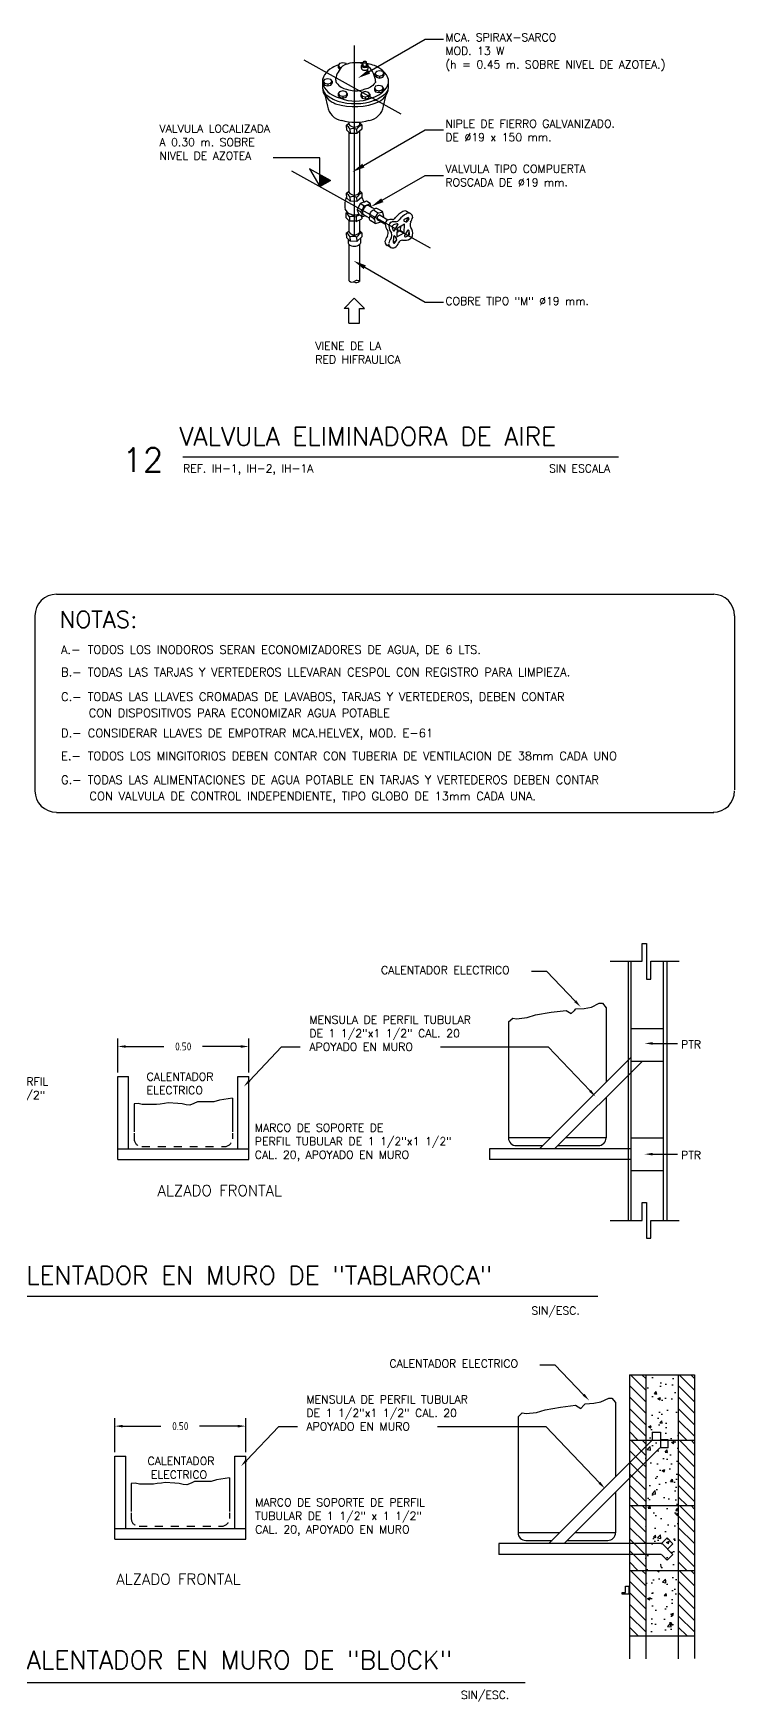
# Model space of a CAD drawing. Extents: x 145.7 to 190.5, y 293.8 to 329.7.
# Drawn here: x 181.72 to 190.53, y 294.22 to 315.18 of the extents above; entities that cross this region are included whole.
import ezdxf
from ezdxf.enums import TextEntityAlignment as Align

# ---------------------------------------------------------------- set-up
doc = ezdxf.new("R2010")
doc.units = 0
doc.header["$LTSCALE"] = 0.4
doc.header["$MEASUREMENT"] = 0
doc.linetypes.add('DASHDOT', pattern=[12, 6, -3, 0, -3])
doc.linetypes.add('HIDDEN', pattern=[0.375, 0.25, -0.125])
doc.layers.get('0').update_dxf_attribs({"linetype": 'CONTINUOUS'})
doc.layers.get('DEFPOINTS').update_dxf_attribs({"linetype": 'CONTINUOUS'})
doc.layers.add('A13', color=130, linetype='CONTINUOUS')
doc.layers.add('LETRAS', color=50, linetype='CONTINUOUS')
doc.styles.add('175SIM', font='SIMPLEX.SHX', dxfattribs={"width": 1.2, "height": 0.25})
doc.styles.add('200SIM', font='SIMPLEX.shx', dxfattribs={"height": 0.15})
doc.styles.add('ARCHI', font='ARCHQUIK.SHX')
doc.styles.add('ROMANS', font='ROMANS.SHX', dxfattribs={"width": 1.5, "height": 0.3})
doc.dimstyles.new('Z', dxfattribs={"dimtxt": 0.1, "dimasz": 0.1, "dimexe": 0.1, "dimexo": 0.05, "dimgap": 0.09, "dimtad": 0, "dimtih": 1, "dimtoh": 1, "dimzin": 0, "dimdsep": 46, "dimtxsty": 'ARCHI', "dimcen": 0.09, "dimclrd": 20, "dimclre": 20, "dimclrt": 50, "dimadec": 0, "dimazin": 0, "dimtfac": 1, "dimtdec": 4, "dimtmove": 0, "dimatfit": 0, "dimfxl": 1, "dimtolj": 1, "dimtzin": 0, "dimarcsym": 0})
pattern_1 = [(50, (-384.40464, 350.827), (0.34966434, -0.03059167), [0.0365625, -0.4021875]), (355, (-384.40464, 350.827), (-0.06764128, 0.36669367), [0.02925, -0.32175]), (100.4514, (-384.3755, 350.82446), (0.28202332, 0.33610178), [0.03107334, -0.34180678]), (46.1842, (-384.40464, 350.9245), (0.52028, -0.08069052), [0.05484375, -0.60328125]), (96.6356, (-384.3613, 350.9178), (0.45564807, 0.47488246), [0.04661, -0.5127101]), (351.1842, (-384.40464, 350.9245), (0.4556477, 0.4748828), [0.043875, -0.482625]), (21, (-384.3559, 350.90013), (0.29099219, -0.19627671), [0.0365625, -0.4021875]), (326, (-384.3559, 350.90013), (0.11861622, 0.35351065), [0.02925, -0.32175]), (71.4514, (-384.33164, 350.88378), (0.40960853, 0.15723362), [0.03107334, -0.34180678]), (37.5, (-384.40464, 350.82701), (0.00592793, 0.162285754), [0, -0.31785, 0, -0.326625, 0, -0.32296875]), (7.5, (-384.40464, 350.82701), (0.1282464, 0.19227571), [0, -0.186225, 0, -0.3105375, 0, -0.12309375]), (327.5, (-384.51335, 350.82701), (0.260238438, -0.0109955), [0, -0.121875, 0, -0.38025, 0, -0.5045625]), (317.5, (-384.5621, 350.827), (0.28430326, 0.04880118), [0, -0.1584375, 0, -0.252525, 0, -0.3583125])]

# ---------------------------------------------------------------- blocks, each defined once
blk = doc.blocks.new('*D14')
at = {"color": 20, "linetype": 'ByBlock', "transparency": 16777216}
for p, q in [((182.866, 297.358), (182.866, 297.784)), ((182.966, 297.684), (183.446, 297.684)), ((184.411, 297.684), (183.931, 297.684)), ((184.511, 297.358), (184.511, 297.784))]:
    blk.add_line(p, q, dxfattribs=at)
for points in [[(182.966, 297.7), (182.966, 297.667), (182.866, 297.684)], [(184.411, 297.7), (184.411, 297.667), (184.511, 297.684)]]:
    blk.add_solid(points, dxfattribs=at)
at = {"layer": 'DEFPOINTS', "color": 0, "linetype": 'ByBlock', "transparency": 16777216}
for p in [(184.511, 297.684), (182.866, 297.308), (184.511, 297.308)]:
    blk.add_point(p, dxfattribs=at)
at = {"color": 50, "linetype": 'ByBlock', "transparency": 16777216, "insert": (183.689, 297.684), "char_height": 0.1, "attachment_point": 5, "style": 'ARCHI'}
blk.add_mtext('\\A1;0.50', dxfattribs=at)
blk = doc.blocks.new('*D10')
at = {"color": 20, "linetype": 'ByBlock', "transparency": 16777216}
for p, q in [((167.177, 297.394), (167.177, 297.82)), ((167.277, 297.72), (167.757, 297.72)), ((168.722, 297.72), (168.242, 297.72)), ((168.822, 297.394), (168.822, 297.82))]:
    blk.add_line(p, q, dxfattribs=at)
for points in [[(167.277, 297.736), (167.277, 297.703), (167.177, 297.72)], [(168.722, 297.736), (168.722, 297.703), (168.822, 297.72)]]:
    blk.add_solid(points, dxfattribs=at)
at = {"layer": 'DEFPOINTS', "color": 0, "linetype": 'ByBlock', "transparency": 16777216}
for p in [(168.822, 297.72), (167.177, 297.344), (168.822, 297.344)]:
    blk.add_point(p, dxfattribs=at)
at = {"color": 50, "linetype": 'ByBlock', "transparency": 16777216, "insert": (167.999, 297.72), "char_height": 0.1, "attachment_point": 5, "style": 'ARCHI'}
blk.add_mtext('\\A1;0.50', dxfattribs=at)
blk = doc.blocks.new('*X3')
at = {"color": 0}
for p, q in [((630.0472, 234.6684), (630.0933, 234.7146)), ((630.0472, 234.7038), (630.058, 234.7146)), ((630.0472, 234.6331), (630.0971, 234.683)), ((630.0472, 234.5977), (630.0971, 234.6476)), ((630.0472, 234.5624), (630.0971, 234.6122)), ((630.0472, 234.527), (630.0971, 234.5769)), ((630.0701, 234.5146), (630.0971, 234.5415))]:
    blk.add_line(p, q, dxfattribs=at)

msp = doc.modelspace()

# ---------------------------------------------------------------- hatches: boundary and pattern name
at = {"layer": 'A13'}
h = msp.add_hatch(dxfattribs=at)
h.set_pattern_fill('ANSI31', color=256, scale=0.1, style=0)
h.set_pattern_definition([(45, (315.666886, 102.199917), (-0.00883883476, 0.00883883476), [])])
h.paths.add_polyline_path([(185.317, 313.408), (185.447, 313.333), (185.317, 313.258)])
h = msp.add_hatch(dxfattribs=at)
h.set_pattern_fill('AR-CONC', color=130, scale=0.04875, style=0)
h.set_pattern_definition(pattern_1)
h.paths.add_polyline_path([(189.818, 298.327), (189.409, 298.327), (189.409, 297.507), (189.492, 297.507), (189.492, 297.609), (189.595, 297.609), (189.595, 297.513), (189.691, 297.513), (189.691, 297.507), (189.818, 297.507)])
h = msp.add_hatch(dxfattribs=at)
h.set_pattern_fill('AR-CONC', color=130, scale=0.04875, style=0)
h.set_pattern_definition(pattern_1)
h.paths.add_polyline_path([(189.818, 297.507), (189.409, 297.507), (189.409, 296.688), (189.492, 296.688), (189.492, 296.789), (189.595, 296.789), (189.595, 296.694), (189.691, 296.694), (189.691, 296.688), (189.818, 296.688)])
h = msp.add_hatch(dxfattribs=at)
h.set_pattern_fill('AR-CONC', color=130, scale=0.04875, style=0)
h.set_pattern_definition(pattern_1)
h.paths.add_polyline_path([(189.818, 296.688), (189.409, 296.688), (189.409, 295.868), (189.492, 295.868), (189.492, 295.97), (189.595, 295.97), (189.595, 295.874), (189.691, 295.874), (189.691, 295.868), (189.818, 295.868)])
h = msp.add_hatch(dxfattribs=at)
h.set_pattern_fill('AR-CONC', color=130, scale=0.04875, style=0)
h.set_pattern_definition(pattern_1)
h.paths.add_polyline_path([(189.818, 295.868), (189.409, 295.868), (189.409, 295.049), (189.492, 295.049), (189.492, 295.15), (189.595, 295.15), (189.595, 295.055), (189.691, 295.055), (189.691, 295.049), (189.818, 295.049)])

# ---------------------------------------------------------------- linework, layer by layer
at = {"layer": 'A13', "linetype": 'ByBlock'}
for p, q in [((185.933, 314.702, 197.701), (186.639, 315.109, 197.701)), ((186.639, 315.109, 197.701), (186.868, 315.109, 197.701)), ((185.862, 313.522, 197.701), (186.639, 313.97, 197.701)), ((186.639, 313.97, 197.701), (186.868, 313.97, 197.701)), ((186.099, 313.087, 197.701), (186.639, 313.398, 197.701)), ((186.639, 313.398, 197.701), (186.868, 313.398, 197.701)), ((185.879, 312.245, 197.701), (186.639, 311.806, 197.701)), ((186.639, 311.806, 197.701), (186.868, 311.806, 197.701))]:
    msp.add_line(p, q, dxfattribs=at)
at = {"layer": 'A13', "color": 20, "linetype": 'DASHDOT'}
for p, q in [((185.116, 314.85, -79.01), (186.331, 314.174, -79.01)), ((185.748, 315.03, -79.01), (185.748, 312.071, -79.01)), ((184.961, 313.456, -79.01), (186.699, 312.49, -79.01))]:
    msp.add_line(p, q, dxfattribs=at)
at = {"layer": 'A13', "color": 20}
for p, q in [((185.564, 314.804, -79.01), (185.547, 314.781, -79.01)), ((185.547, 314.781, -79.01), (185.564, 314.758, -79.01)), ((185.547, 314.781, -79.01), (185.547, 314.756, -79.01)), ((185.547, 314.756, -79.01), (185.564, 314.733, -79.01)), ((185.604, 314.814, -79.01), (185.564, 314.804, -79.01)), ((185.564, 314.758, -79.01), (185.583, 314.753, -79.01)), ((185.564, 314.758, -79.01), (185.564, 314.733, -79.01)), ((185.564, 314.733, -79.01), (185.566, 314.733, -79.01)), ((185.644, 314.804, -79.01), (185.604, 314.814, -79.01)), ((185.651, 314.794, -79.01), (185.644, 314.804, -79.01)), ((185.838, 314.744, -79.01), (185.838, 314.781, -79.01)), ((185.861, 314.781, -79.01), (185.861, 314.822, -79.01)), ((185.9, 314.781, -79.01), (185.9, 314.822, -79.01)), ((185.923, 314.744, -79.01), (185.923, 314.781, -79.01)), ((186.025, 314.703, -79.01), (186.008, 314.679, -79.01)), ((186.008, 314.679, -79.01), (186.008, 314.655, -79.01)), ((186.008, 314.679, -79.01), (186.025, 314.656, -79.01)), ((186.008, 314.655, -79.01), (186.025, 314.632, -79.01)), ((186.065, 314.712, -79.01), (186.025, 314.703, -79.01)), ((186.025, 314.656, -79.01), (186.065, 314.647, -79.01)), ((186.025, 314.656, -79.01), (186.025, 314.632, -79.01)), ((186.025, 314.632, -79.01), (186.065, 314.622, -79.01)), ((186.105, 314.703, -79.01), (186.065, 314.712, -79.01)), ((186.065, 314.647, -79.01), (186.105, 314.656, -79.01)), ((186.065, 314.647, -79.01), (186.065, 314.622, -79.01)), ((186.065, 314.622, -79.01), (186.105, 314.632, -79.01)), ((186.121, 314.679, -79.01), (186.105, 314.703, -79.01)), ((186.105, 314.656, -79.01), (186.121, 314.679, -79.01)), ((186.105, 314.656, -79.01), (186.105, 314.632, -79.01)), ((186.105, 314.632, -79.01), (186.121, 314.655, -79.01)), ((186.121, 314.679, -79.01), (186.121, 314.655, -79.01)), ((185.374, 314.604, -79.01), (185.357, 314.581, -79.01)), ((185.357, 314.581, -79.01), (185.374, 314.557, -79.01)), ((185.357, 314.581, -79.01), (185.357, 314.556, -79.01)), ((185.357, 314.556, -79.01), (185.374, 314.533, -79.01)), ((185.414, 314.613, -79.01), (185.374, 314.604, -79.01)), ((185.374, 314.557, -79.01), (185.414, 314.548, -79.01)), ((185.374, 314.557, -79.01), (185.374, 314.533, -79.01)), ((185.374, 314.533, -79.01), (185.414, 314.523, -79.01)), ((185.454, 314.604, -79.01), (185.414, 314.613, -79.01)), ((185.414, 314.548, -79.01), (185.454, 314.557, -79.01)), ((185.414, 314.548, -79.01), (185.414, 314.523, -79.01)), ((185.414, 314.523, -79.01), (185.454, 314.533, -79.01)), ((185.47, 314.581, -79.01), (185.454, 314.604, -79.01)), ((185.454, 314.557, -79.01), (185.47, 314.581, -79.01)), ((185.454, 314.557, -79.01), (185.454, 314.533, -79.01)), ((185.454, 314.533, -79.01), (185.47, 314.556, -79.01)), ((185.47, 314.581, -79.01), (185.47, 314.556, -79.01)), ((185.564, 314.45, -79.01), (185.547, 314.427, -79.01)), ((185.547, 314.427, -79.01), (185.564, 314.404, -79.01)), ((185.547, 314.427, -79.01), (185.547, 314.403, -79.01)), ((185.604, 314.46, -79.01), (185.564, 314.45, -79.01)), ((185.644, 314.45, -79.01), (185.604, 314.46, -79.01)), ((185.66, 314.427, -79.01), (185.644, 314.45, -79.01)), ((185.644, 314.404, -79.01), (185.66, 314.427, -79.01)), ((185.66, 314.427, -79.01), (185.66, 314.403, -79.01)), ((185.846, 314.442, -79.01), (185.829, 314.419, -79.01)), ((185.829, 314.419, -79.01), (185.829, 314.394, -79.01)), ((185.829, 314.419, -79.01), (185.846, 314.395, -79.01)), ((185.886, 314.451, -79.01), (185.846, 314.442, -79.01)), ((185.926, 314.442, -79.01), (185.886, 314.451, -79.01)), ((185.943, 314.419, -79.01), (185.926, 314.442, -79.01)), ((185.926, 314.395, -79.01), (185.943, 314.419, -79.01)), ((185.943, 314.419, -79.01), (185.943, 314.394, -79.01)), ((186.016, 314.519, -79.01), (186, 314.496, -79.01)), ((186, 314.496, -79.01), (186.016, 314.473, -79.01)), ((186, 314.496, -79.01), (186, 314.471, -79.01)), ((186, 314.471, -79.01), (186.016, 314.448, -79.01)), ((186.056, 314.528, -79.01), (186.016, 314.519, -79.01)), ((186.016, 314.473, -79.01), (186.056, 314.463, -79.01)), ((186.016, 314.473, -79.01), (186.016, 314.448, -79.01)), ((186.016, 314.448, -79.01), (186.056, 314.439, -79.01)), ((186.096, 314.519, -79.01), (186.056, 314.528, -79.01)), ((186.056, 314.463, -79.01), (186.096, 314.473, -79.01)), ((186.056, 314.463, -79.01), (186.056, 314.439, -79.01)), ((186.056, 314.439, -79.01), (186.096, 314.448, -79.01)), ((186.113, 314.496, -79.01), (186.096, 314.519, -79.01)), ((186.096, 314.473, -79.01), (186.113, 314.496, -79.01)), ((186.096, 314.473, -79.01), (186.096, 314.448, -79.01)), ((186.096, 314.448, -79.01), (186.113, 314.471, -79.01)), ((186.113, 314.496, -79.01), (186.113, 314.471, -79.01)), ((185.547, 314.403, -79.01), (185.564, 314.38, -79.01)), ((185.564, 314.404, -79.01), (185.564, 314.38, -79.01)), ((185.564, 314.404, -79.01), (185.604, 314.395, -79.01)), ((185.564, 314.38, -79.01), (185.604, 314.37, -79.01)), ((185.604, 314.395, -79.01), (185.644, 314.404, -79.01)), ((185.604, 314.395, -79.01), (185.604, 314.37, -79.01)), ((185.604, 314.37, -79.01), (185.644, 314.38, -79.01)), ((185.644, 314.404, -79.01), (185.644, 314.38, -79.01)), ((185.644, 314.38, -79.01), (185.66, 314.403, -79.01)), ((185.829, 314.394, -79.01), (185.846, 314.371, -79.01)), ((185.846, 314.395, -79.01), (185.846, 314.371, -79.01)), ((185.846, 314.395, -79.01), (185.886, 314.386, -79.01)), ((185.846, 314.371, -79.01), (185.886, 314.361, -79.01)), ((185.886, 314.386, -79.01), (185.926, 314.395, -79.01)), ((185.886, 314.386, -79.01), (185.886, 314.361, -79.01)), ((185.886, 314.361, -79.01), (185.926, 314.371, -79.01)), ((185.926, 314.395, -79.01), (185.926, 314.371, -79.01)), ((185.926, 314.371, -79.01), (185.943, 314.394, -79.01)), ((189.363, 303.524), (189.363, 303.748)), ((189.363, 303.748), (189.419, 303.748)), ((189.419, 303.748), (189.419, 303.301)), ((188.962, 303.524), (189.363, 303.524)), ((189.474, 303.301), (189.474, 303.524)), ((189.474, 303.524), (189.828, 303.524)), ((189.419, 303.301), (189.474, 303.301)), ((189.363, 300.269), (189.363, 300.493)), ((189.363, 300.493), (189.419, 300.493)), ((189.419, 300.493), (189.419, 300.046)), ((188.962, 300.269), (189.363, 300.269)), ((189.474, 300.269), (189.828, 300.269)), ((189.474, 300.046), (189.474, 300.269)), ((189.419, 300.046), (189.474, 300.046))]:
    msp.add_line(p, q, dxfattribs=at)
at = {"layer": 'A13', "color": 50}
for p, q in [((185.383, 314.395, -79.01), (185.41, 314.269, -79.01)), ((186.14, 314.395, -79.01), (186.112, 314.269, -79.01)), ((185.647, 314.026, -79.01), (185.678, 314.054, -79.01)), ((185.647, 314.026, -79.01), (185.648, 313.973, -79.01)), ((185.678, 314.054, -79.01), (185.682, 314.054, -79.01)), ((185.682, 314.039, -79.01), (185.682, 314.071, -79.01)), ((185.814, 314.069, -79.01), (185.814, 314.037, -79.01)), ((185.814, 314.054, -79.01), (185.821, 314.054, -79.01)), ((185.821, 314.054, -79.01), (185.842, 314.033, -79.01)), ((185.842, 314.033, -79.01), (185.843, 313.98, -79.01)), ((185.695, 313.927, -79.01), (185.648, 313.973, -79.01)), ((185.682, 313.191, -79.01), (185.682, 313.94, -79.01)), ((185.693, 313.981, -79.01), (185.695, 313.927, -79.01)), ((185.779, 313.925, -79.01), (185.695, 313.927, -79.01)), ((185.777, 313.978, -79.01), (185.779, 313.925, -79.01)), ((185.843, 313.98, -79.01), (185.779, 313.925, -79.01)), ((185.814, 313.955, -79.01), (185.814, 313.183, -79.01)), ((185.647, 313.172, -79.01), (185.678, 313.199, -79.01)), ((185.647, 313.172, -79.01), (185.648, 313.118, -79.01)), ((185.678, 313.199, -79.01), (185.682, 313.199, -79.01)), ((185.814, 313.199, -79.01), (185.821, 313.199, -79.01)), ((185.821, 313.199, -79.01), (185.842, 313.179, -79.01)), ((185.842, 313.179, -79.01), (185.843, 313.126, -79.01)), ((185.629, 313.056, -79.01), (185.628, 312.984, -79.01)), ((185.695, 313.073, -79.01), (185.648, 313.118, -79.01)), ((185.693, 313.126, -79.01), (185.695, 313.073, -79.01)), ((185.779, 313.07, -79.01), (185.695, 313.073, -79.01)), ((185.777, 313.123, -79.01), (185.779, 313.07, -79.01)), ((185.843, 313.126, -79.01), (185.779, 313.07, -79.01)), ((185.823, 313.044, -79.01), (185.785, 312.968, -79.01)), ((185.83, 312.941, -79.01), (185.785, 312.968, -79.01)), ((185.785, 312.968, -79.01), (185.803, 312.906, -79.01)), ((185.903, 313.074, -79.01), (185.823, 313.044, -79.01)), ((185.869, 313.017, -79.01), (185.823, 313.044, -79.01)), ((185.948, 313.047, -79.01), (185.903, 313.074, -79.01)), ((185.932, 313.019, -79.01), (185.973, 312.994, -79.01)), ((185.961, 313.001, -79.01), (185.948, 313.047, -79.01)), ((185.973, 312.994, -79.01), (186.002, 312.977, -79.01)), ((186.041, 312.929, -79.01), (185.989, 312.96, -79.01)), ((186.101, 312.944, -79.01), (186.048, 312.976, -79.01)), ((185.64, 312.923, -79.01), (185.657, 312.938, -79.01)), ((185.64, 312.923, -79.01), (185.642, 312.87, -79.01)), ((185.688, 312.825, -79.01), (185.642, 312.87, -79.01)), ((185.682, 312.685, -79.01), (185.682, 312.831, -79.01)), ((185.686, 312.878, -79.01), (185.688, 312.825, -79.01)), ((185.773, 312.822, -79.01), (185.688, 312.825, -79.01)), ((185.771, 312.875, -79.01), (185.773, 312.822, -79.01)), ((185.773, 312.821, -79.01), (185.841, 312.851, -79.01)), ((185.848, 312.879, -79.01), (185.803, 312.906, -79.01)), ((185.814, 312.839, -79.01), (185.814, 312.683, -79.01)), ((185.84, 312.884, -79.01), (185.841, 312.851, -79.01)), ((185.848, 312.879, -79.01), (185.888, 312.893, -79.01)), ((185.865, 312.907, -79.01), (185.906, 312.883, -79.01)), ((185.906, 312.883, -79.01), (185.935, 312.865, -79.01)), ((185.996, 312.854, -79.01), (185.942, 312.885, -79.01)), ((186.012, 312.793, -79.01), (185.954, 312.827, -79.01)), ((186.012, 312.793, -79.01), (186.072, 312.809, -79.01)), ((186.04, 312.841, -79.01), (186.136, 312.784, -79.01)), ((186.072, 312.809, -79.01), (186.078, 312.818, -79.01)), ((186.073, 312.897, -79.01), (186.17, 312.839, -79.01)), ((186.117, 312.884, -79.01), (186.101, 312.944, -79.01)), ((186.111, 312.874, -79.01), (186.117, 312.884, -79.01)), ((186.224, 312.742, -79.01), (186.236, 312.708, -79.01)), ((186.284, 312.791, -79.01), (186.24, 312.776, -79.01)), ((186.255, 312.707, -79.01), (186.296, 312.776, -79.01)), ((186.377, 312.785, -79.01), (186.285, 312.733, -79.01)), ((186.33, 312.706, -79.01), (186.331, 312.759, -79.01)), ((186.417, 312.867, -79.01), (186.375, 312.844, -79.01)), ((186.375, 312.825, -79.01), (186.385, 312.819, -79.01)), ((186.376, 312.679, -79.01), (186.377, 312.785, -79.01)), ((186.399, 312.916, -79.01), (186.403, 312.918, -79.01)), ((186.453, 312.919, -79.01), (186.405, 312.947, -79.01)), ((186.432, 312.854, -79.01), (186.424, 312.832, -79.01)), ((185.647, 312.672, -79.01), (185.678, 312.7, -79.01)), ((185.647, 312.672, -79.01), (185.648, 312.619, -79.01)), ((185.695, 312.573, -79.01), (185.648, 312.619, -79.01)), ((185.671, 312.597, -79.01), (185.671, 312.548, -79.01)), ((185.678, 312.7, -79.01), (185.682, 312.7, -79.01)), ((185.682, 312.075, -79.01), (185.682, 312.531, -79.01)), ((185.693, 312.626, -79.01), (185.695, 312.573, -79.01)), ((185.779, 312.57, -79.01), (185.695, 312.573, -79.01)), ((185.777, 312.624, -79.01), (185.779, 312.57, -79.01)), ((185.843, 312.626, -79.01), (185.779, 312.57, -79.01)), ((185.814, 312.7, -79.01), (185.821, 312.7, -79.01)), ((185.814, 312.533, -79.01), (185.814, 312.067, -79.01)), ((185.821, 312.7, -79.01), (185.842, 312.679, -79.01)), ((185.825, 312.61, -79.01), (185.825, 312.549, -79.01)), ((185.842, 312.679, -79.01), (185.843, 312.626, -79.01)), ((186.242, 312.628, -79.01), (186.238, 312.557, -79.01)), ((186.257, 312.551, -79.01), (186.276, 312.576, -79.01)), ((186.277, 312.605, -79.01), (186.262, 312.632, -79.01)), ((186.285, 312.733, -79.01), (186.283, 312.627, -79.01)), ((186.283, 312.627, -79.01), (186.376, 312.679, -79.01)), ((186.284, 312.68, -79.01), (186.33, 312.706, -79.01)), ((186.33, 312.706, -79.01), (186.376, 312.679, -79.01)), ((186.416, 312.705, -79.01), (186.379, 312.642, -79.01)), ((186.392, 312.626, -79.01), (186.424, 312.639, -79.01)), ((186.452, 312.603, -79.01), (186.432, 312.591, -79.01)), ((186.441, 312.668, -79.01), (186.436, 312.701, -79.01)), ((186.205, 312.494, -79.01), (186.155, 312.524, -79.01)), ((186.261, 312.495, -79.01), (186.258, 312.494, -79.01)), ((185.62, 311.727, -79.01), (185.748, 311.855, -79.01)), ((185.681, 311.727, -79.01), (185.62, 311.727, -79.01)), ((185.681, 311.541, -79.01), (185.681, 311.727, -79.01)), ((185.876, 311.727, -79.01), (185.748, 311.855, -79.01)), ((185.815, 311.727, -79.01), (185.876, 311.727, -79.01)), ((185.815, 311.541, -79.01), (185.815, 311.727, -79.01)), ((185.681, 311.541, -79.01), (185.815, 311.541, -79.01)), ((189.188, 303.522), (189.188, 300.269)), ((189.22, 303.522), (189.22, 300.269)), ((189.629, 303.522), (189.629, 300.269)), ((189.675, 303.524), (189.675, 300.269)), ((188.22, 302.884), (188.408, 302.908)), ((188.408, 302.908), (188.473, 302.868)), ((188.473, 302.868), (188.514, 302.908)), ((188.514, 302.908), (188.53, 302.925)), ((188.53, 302.925), (188.636, 302.933)), ((188.636, 302.933), (188.726, 302.949)), ((188.726, 302.949), (188.824, 302.998)), ((188.824, 302.998), (188.865, 302.998)), ((188.865, 302.998), (188.91, 302.941)), ((188.91, 302.941), (188.91, 302.007)), ((187.685, 302.762), (187.738, 302.811)), ((187.685, 302.762), (187.685, 301.306)), ((187.738, 302.811), (187.787, 302.803)), ((187.787, 302.803), (187.918, 302.819)), ((187.918, 302.819), (188.024, 302.851)), ((188.024, 302.851), (188.22, 302.884)), ((182.982, 301.733), (182.982, 301.382)), ((184.216, 301.805), (184.216, 301.382)), ((188.91, 301.814), (188.91, 301.306)), ((188.21, 301.306), (187.685, 301.306)), ((188.91, 301.306), (188.402, 301.306)), ((189.205, 298.327), (190.023, 298.327)), ((189.205, 298.327), (189.205, 294.76)), ((189.409, 298.327), (189.409, 294.76)), ((189.818, 298.327), (189.818, 294.762)), ((190.023, 298.327), (190.023, 294.764)), ((187.907, 297.841), (188.038, 297.857)), ((188.038, 297.857), (188.144, 297.89)), ((188.144, 297.89), (188.34, 297.922)), ((188.34, 297.922), (188.527, 297.947)), ((188.527, 297.947), (188.593, 297.906)), ((188.593, 297.906), (188.633, 297.947)), ((188.633, 297.947), (188.65, 297.963)), ((188.65, 297.963), (188.756, 297.971)), ((188.756, 297.971), (188.846, 297.988)), ((188.846, 297.988), (188.944, 298.037)), ((188.944, 298.037), (188.984, 298.037)), ((188.984, 298.037), (189.03, 297.979)), ((189.03, 297.979), (189.03, 297.045)), ((187.805, 297.8), (187.858, 297.849)), ((187.805, 297.8), (187.805, 296.345)), ((187.858, 297.849), (187.907, 297.841)), ((189.205, 297.507), (190.023, 297.507)), ((184.179, 297.035), (184.179, 296.613)), ((182.945, 296.963), (182.945, 296.613)), ((189.03, 296.853), (189.03, 296.345)), ((189.205, 296.688), (190.023, 296.688)), ((188.33, 296.345), (187.805, 296.345)), ((189.03, 296.345), (188.522, 296.345)), ((189.205, 295.868), (190.023, 295.868)), ((189.205, 295.049), (190.023, 295.049))]:
    msp.add_line(p, q, dxfattribs=at)
at = {"layer": 'A13', "linetype": 'DASHDOT'}
msp.add_line((185.317, 313.62, -79.01), (184.727, 313.62, -79.01), dxfattribs=at)
at = {"layer": 'A13'}
for p, q in [((185.317, 313.258, -79.01), (185.317, 313.62, -79.01)), ((185.447, 313.333, -79.01), (185.187, 313.483, -79.01)), ((185.187, 313.483, -79.01), (185.317, 313.258, -79.01)), ((185.317, 313.258, -79.01), (185.447, 313.333, -79.01))]:
    msp.add_line(p, q, dxfattribs=at)
at = {"layer": 'A13', "color": 130}
for p, q in [((187.972, 303.4), (188.163, 303.4)), ((188.523, 303.023), (188.163, 303.4)), ((189.22, 302.679), (189.629, 302.679)), ((189.497, 302.492), (189.808, 302.492)), ((184.43, 302.023), (184.835, 302.448)), ((184.835, 302.448), (185.069, 302.448)), ((186.832, 302.448), (188.183, 302.448)), ((189.22, 302.316), (188.073, 301.169)), ((188.71, 301.896), (188.183, 302.448)), ((189.367, 302.27), (188.265, 301.169)), ((189.22, 302.27), (189.629, 302.27)), ((182.776, 302.078), (182.913, 302.078)), ((182.776, 301.032), (182.776, 302.078)), ((182.913, 301.169), (182.913, 302.078)), ((184.284, 302.078), (184.421, 302.078)), ((184.284, 301.169), (184.284, 302.078)), ((184.421, 301.032), (184.421, 302.078)), ((189.22, 301.305), (189.629, 301.305)), ((182.776, 301.169), (184.421, 301.169)), ((182.776, 301.032), (184.421, 301.032)), ((187.445, 301.169), (187.445, 301.033)), ((189.22, 301.169), (187.445, 301.169)), ((189.22, 301.033), (187.445, 301.033)), ((189.497, 301.101), (189.808, 301.101)), ((189.22, 300.896), (189.629, 300.896)), ((188.077, 298.456), (188.269, 298.456)), ((188.629, 298.079), (188.269, 298.456)), ((184.393, 297.253), (184.798, 297.678)), ((184.798, 297.678), (185.033, 297.678)), ((186.795, 297.678), (188.154, 297.678)), ((188.827, 296.973), (188.154, 297.678)), ((189.492, 297.507), (188.192, 296.207)), ((189.492, 297.609), (189.492, 297.507)), ((189.492, 297.609), (189.595, 297.609)), ((189.595, 297.609), (189.595, 297.416)), ((189.691, 297.513), (189.595, 297.513)), ((189.691, 297.41), (189.691, 297.513)), ((182.739, 297.308), (182.876, 297.308)), ((182.739, 296.262), (182.739, 297.308)), ((182.876, 296.399), (182.876, 297.308)), ((184.247, 297.308), (184.385, 297.308)), ((184.247, 296.399), (184.247, 297.308)), ((184.385, 296.262), (184.385, 297.308)), ((189.588, 297.41), (188.385, 296.207)), ((189.691, 297.41), (189.589, 297.41)), ((182.739, 296.399), (184.385, 296.399)), ((182.739, 296.262), (184.385, 296.262)), ((189.606, 296.207), (187.565, 296.207)), ((187.565, 296.207), (187.565, 296.071)), ((189.677, 296.279), (189.606, 296.207)), ((189.75, 296.071), (189.614, 296.207)), ((189.677, 296.279), (189.75, 296.206)), ((189.75, 296.206), (189.683, 296.139)), ((189.605, 296.071), (187.565, 296.071)), ((189.677, 295.998), (189.606, 296.07)), ((189.677, 295.998), (189.75, 296.071))]:
    msp.add_line(p, q, dxfattribs=at)
at = {"layer": 'A13', "color": 50, "linetype": 'HIDDEN'}
for p, q in [((182.982, 301.364), (182.982, 301.295)), ((184.216, 301.364), (184.216, 301.295)), ((183.08, 301.196), (184.117, 301.196)), ((182.945, 296.594), (182.945, 296.525)), ((183.044, 296.426), (184.08, 296.426)), ((184.179, 296.594), (184.179, 296.525))]:
    msp.add_line(p, q, dxfattribs=at)
at = {"layer": 'A13', "color": 50, "linetype": 'Continuous'}
for p, q in [((187.783, 301.208), (188.112, 301.208)), ((188.304, 301.208), (188.812, 301.208)), ((187.903, 296.247), (188.232, 296.247)), ((188.424, 296.247), (188.932, 296.247))]:
    msp.add_line(p, q, dxfattribs=at)
at = {"layer": 'A13', "color": 50, "elevation": -79.01}
for points in [[(185.552, 314.788, 0.048149), (185.469, 314.75, 0.106617), (185.375, 314.664, 0.156851), (185.348, 314.581, 0.156851), (185.375, 314.497, 0.106617), (185.469, 314.411, 0.059981), (185.574, 314.367)], [(185.516, 314.628, 0.078263), (185.513, 314.603, 0.156851), (185.528, 314.557, 0.106617), (185.581, 314.509, 0.072341), (185.652, 314.48, 0.015585), (185.676, 314.475)], [(185.861, 314.812, 0.036657), (185.791, 314.813)], [(185.956, 314.368, 0.057787), (186.056, 314.411, 0.106617), (186.151, 314.497, 0.156851), (186.178, 314.581, 0.156851), (186.151, 314.664, 0.106617), (186.056, 314.75, 0.08823), (185.9, 314.806)], [(185.351, 314.55, 0.054105), (185.348, 314.519, 0.156851), (185.375, 314.435, 0.022871), (185.392, 314.413)], [(185.352, 314.486, 0.153339), (185.378, 314.405, 0.106617), (185.472, 314.32, 0.024776), (185.513, 314.299)], [(186.017, 314.579, -0.079019), (186.005, 314.557, -0.106617), (185.952, 314.509, -0.072341), (185.881, 314.48, -0.015585), (185.857, 314.475)], [(186.064, 314.326, 0.096492), (186.147, 314.405, 0.153339), (186.174, 314.486)], [(186.154, 314.44, 0.147102), (186.178, 314.519, 0.054105), (186.174, 314.55)], [(185.932, 313.019, 0.156851), (185.918, 313.022, 0.106617), (185.899, 313.016, 0.072341), (185.882, 313.003, 0.058752), (185.866, 312.982, 0.058752), (185.855, 312.958, 0.072341), (185.852, 312.937, 0.106617), (185.856, 312.917, 0.156851), (185.865, 312.907)], [(186.073, 312.897, 0.156851), (186.066, 312.898, 0.106617), (186.057, 312.895, 0.072341), (186.048, 312.889, 0.058752), (186.04, 312.878, 0.058752), (186.035, 312.866, 0.072341), (186.033, 312.856, 0.106617), (186.035, 312.846, 0.156851), (186.04, 312.841)]]:
    msp.add_lwpolyline(points, format="xyb", dxfattribs=at)
at = {"layer": 'A13', "color": 20, "elevation": -79.01}
for points in [[(185.861, 314.803, 0.058059), (185.851, 314.798, 0.106617), (185.841, 314.789, 0.156851), (185.838, 314.781, 0.156851), (185.841, 314.772, 0.106617), (185.851, 314.764, 0.072341), (185.863, 314.758, 0.058752), (185.88, 314.756, 0.058752), (185.897, 314.758, 0.072341), (185.91, 314.764, 0.106617), (185.92, 314.772, 0.156851), (185.923, 314.781, 0.156851), (185.92, 314.789, 0.106617), (185.91, 314.798, 0.058059), (185.9, 314.803)], [(185.838, 314.744, 0.156851), (185.841, 314.735, 0.106617), (185.851, 314.727, 0.072341), (185.863, 314.721, 0.058752), (185.88, 314.719, 0.058752), (185.897, 314.721, 0.072341), (185.91, 314.727, 0.106617), (185.92, 314.735, 0.156851), (185.923, 314.744)], [(185.861, 314.793, 0.005746), (185.86, 314.793, 0.106617), (185.854, 314.787, 0.156851), (185.852, 314.781, 0.156851), (185.854, 314.775, 0.106617), (185.86, 314.769, 0.072341), (185.869, 314.766, 0.058752), (185.88, 314.764, 0.058752), (185.892, 314.766, 0.072341), (185.901, 314.769, 0.106617), (185.907, 314.775, 0.156851), (185.909, 314.781, 0.156851), (185.907, 314.787, 0.106617), (185.901, 314.793, 0.005746), (185.9, 314.793)], [(185.861, 314.781, 0.156851), (185.862, 314.777, 0.106617), (185.867, 314.773, 0.072341), (185.873, 314.77, 0.058752), (185.88, 314.769, 0.058752), (185.888, 314.77, 0.072341), (185.894, 314.773, 0.106617), (185.899, 314.777, 0.156851), (185.9, 314.781)]]:
    msp.add_lwpolyline(points, format="xyb", dxfattribs=at)
msp.add_lwpolyline([(185.861, 314.822, 0.203272), (185.862, 314.82, 0.097218), (185.867, 314.817, 0.054195), (185.872, 314.815, 0.041128), (185.88, 314.814, 0.041128), (185.888, 314.815, 0.054195), (185.894, 314.817, 0.097218), (185.899, 314.82, 0.203272), (185.9, 314.822, 0.203272), (185.899, 314.825, 0.097218), (185.894, 314.828, 0.054195), (185.888, 314.829, 0.041128), (185.88, 314.83, 0.041128), (185.872, 314.829, 0.054195), (185.867, 314.828, 0.097218), (185.862, 314.825, 0.203272)], format="xyb", close=True, dxfattribs=at)
at = {"layer": 'A13', "elevation": -79.01}
msp.add_lwpolyline([(185.317, 313.408), (185.447, 313.333), (185.317, 313.258)], close=True, dxfattribs=at)
at = {"layer": 'A13', "color": 50}
for points in [[(184.216, 301.805), (184.055, 301.778), (183.985, 301.758), (183.849, 301.758), (183.779, 301.758), (183.734, 301.736), (183.681, 301.717), (183.634, 301.722), (183.584, 301.733), (183.531, 301.739), (183.411, 301.745), (183.363, 301.739), (183.31, 301.731), (183.263, 301.725), (183.241, 301.725), (183.123, 301.725), (183.084, 301.725), (183.034, 301.739), (182.982, 301.733)], [(184.179, 297.035), (184.018, 297.008), (183.948, 296.989), (183.812, 296.989), (183.742, 296.989), (183.697, 296.966), (183.644, 296.947), (183.597, 296.952), (183.547, 296.964), (183.494, 296.969), (183.374, 296.975), (183.326, 296.969), (183.273, 296.961), (183.226, 296.955), (183.204, 296.955), (183.087, 296.955), (183.048, 296.955), (182.997, 296.969), (182.945, 296.963)]]:
    msp.add_lwpolyline(points, dxfattribs=at)
at = {"layer": 'A13', "color": 130}
msp.add_lwpolyline([(189.195, 295.675), (189.195, 295.572), (189.113, 295.572), (189.113, 295.593), (189.154, 295.593), (189.154, 295.675)], close=True, dxfattribs=at)
at = {"layer": 'A13', "color": 50}
for centre, radius, start, end in [((185.793, 314.561, -79.01), 0.284, 132.8124, 169.6327), ((185.76, 314.506, -79.01), 0.309, 72.2974, 121.2849), ((185.733, 314.557, -79.01), 0.284, 4.3963, 46.6273), ((185.767, 314.753, -79.01), 0.292, 251.9623, 288.0377), ((185.708, 314.968, -79.01), 0.692, 295.1089, 310.1716), ((185.787, 314.956, -79.01), 0.671, 233.9169, 248.4044), ((185.618, 314.298, -79.01), 0.21, 188.0741, 261.9378), ((185.751, 315.069, -79.01), 0.806, 252.8661, 292.8473), ((185.755, 315.042, -79.01), 0.742, 253.1381, 289.3582), ((185.763, 314.86, -79.01), 0.528, 248.9637, 291.3896), ((185.905, 314.298, -79.01), 0.21, 278.0622, 351.9259), ((185.761, 314.686, -79.01), 0.619, 253.7961, 286.2039), ((185.614, 313.948, -79.01), 0.0849, 22.7877, 67.7844), ((185.749, 314.088, -79.01), 0.0831, 213.4555, 324.5016), ((185.917, 313.882, -79.01), 0.169, 116.5004, 145.5488), ((185.732, 313.876, -79.01), 0.111, 65.7023, 110.4546), ((185.614, 313.093, -79.01), 0.0849, 22.7877, 67.7844), ((185.749, 313.234, -79.01), 0.0831, 213.4555, 322.0679), ((185.917, 313.027, -79.01), 0.169, 116.5004, 145.5488), ((185.955, 312.995, -79.01), 0.333, 157.361, 168.9648), ((185.727, 313.016, -79.01), 0.106, 200.8179, 255.7045), ((185.732, 313.021, -79.01), 0.111, 65.7023, 110.4546), ((185.757, 313.025, -79.01), 0.111, 310.9442, 355.6965), ((185.811, 313.078, -79.01), 0.0511, 2.4725, 51.9118), ((185.879, 313.081, -79.01), 0.0164, 182.4725, 294.7693), ((185.851, 313.186, -79.01), 0.169, 275.85, 304.8984), ((186.002, 312.9, -79.01), 0.0614, 101.988, 193.2883), ((186.024, 312.947, -79.01), 0.037, 51.0325, 160.728), ((186.383, 312.899, -79.01), 0.0531, 53.289, 119.2796), ((185.608, 312.845, -79.01), 0.0849, 22.7877, 67.7844), ((185.725, 312.773, -79.01), 0.111, 65.7023, 110.4546), ((185.751, 313.014, -79.01), 0.112, 243.0948, 296.1599), ((185.824, 312.826, -79.01), 0.0731, 97.3283, 136.7893), ((185.911, 312.779, -79.01), 0.169, 144.4786, 145.5488), ((185.764, 312.888, -79.01), 0.0849, 353.6144, 38.6111), ((185.977, 312.862, -79.01), 0.0415, 145.883, 241.1838), ((185.871, 312.979, -79.01), 0.178, 314.9678, 343.5914), ((185.925, 312.803, -79.01), 0.0871, 353.4615, 35.296), ((186.046, 313.038, -79.01), 0.109, 267.5837, 300.777), ((186.189, 312.79, -79.01), 0.0531, 119.2796, 179.2796), ((186.268, 312.789, -79.01), 0.132, 179.375, 221.7572), ((186.208, 312.721, -79.01), 0.124, 81.3007, 111.0566), ((186.235, 312.763, -79.01), 0.0531, 119.2796, 179.2796), ((186.314, 312.762, -79.01), 0.132, 179.375, 221.7572), ((186.253, 312.693, -79.01), 0.124, 81.3007, 111.0566), ((186.249, 312.751, -79.01), 0.0266, 109.4881, 199.2796), ((186.216, 312.903, -79.01), 0.0611, 280.0691, 325.3169), ((186.506, 312.675, -79.01), 0.308, 118.8818, 141.1569), ((186.261, 312.876, -79.01), 0.0611, 280.0691, 325.3169), ((186.287, 312.781, -79.01), 0.0106, 329.2796, 109.4881), ((186.552, 312.648, -79.01), 0.308, 118.8818, 141.1569), ((186.38, 312.834, -79.01), 0.0106, 119.2796, 238.4601), ((186.399, 312.841, -79.01), 0.0266, 238.4601, 339.2796), ((186.429, 312.872, -79.01), 0.0531, 359.2796, 119.2796), ((186.463, 312.806, -79.01), 0.0609, 150.0671, 171.0988), ((186.039, 313.027, -79.01), 0.417, 332.8199, 337.6556), ((186.422, 312.858, -79.01), 0.0106, 339.2796, 119.2796), ((186.509, 312.779, -79.01), 0.0609, 150.0671, 213.302), ((186.085, 313, -79.01), 0.417, 332.8199, 342.0471), ((186.372, 312.676, -79.01), 0.111, 345.7131, 38.8581), ((185.614, 312.594, -79.01), 0.0849, 22.7877, 67.7844), ((185.736, 312.573, -79.01), 0.07, 200.8941, 213.7939), ((185.747, 312.62, -79.01), 0.111, 231.4419, 309.3653), ((185.749, 312.734, -79.01), 0.0831, 216.4426, 322.0679), ((185.732, 312.522, -79.01), 0.111, 65.7023, 110.4546), ((185.917, 312.528, -79.01), 0.169, 116.5004, 145.5488), ((185.798, 312.554, -79.01), 0.027, 313.2347, 347.4697), ((186.396, 312.493, -79.01), 0.273, 148.4368, 164.0662), ((186.186, 312.567, -79.01), 0.0531, 179.2796, 243.8153), ((186.108, 312.674, -79.01), 0.0672, 325.2623, 23.3718), ((186.442, 312.466, -79.01), 0.273, 148.4368, 164.0662), ((186.232, 312.54, -79.01), 0.0531, 179.2796, 299.2796), ((186.154, 312.647, -79.01), 0.0672, 325.2623, 23.3718), ((186.246, 312.712, -79.01), 0.0106, 199.2796, 329.2796), ((186.249, 312.557, -79.01), 0.0106, 176.7796, 324.2796), ((185.404, 313.529, -79.01), 1.284, 310.5304, 313.1881), ((186.253, 312.627, -79.01), 0.0106, 29.2796, 176.7796), ((186.212, 312.58, -79.01), 0.0973, 298.3851, 343.4669), ((186.254, 312.592, -79.01), 0.0266, 324.2796, 29.2796), ((186.361, 312.525, -79.01), 0.0626, 98.9702, 154.5097), ((186.379, 312.956, -79.01), 0.371, 265.7499, 276.6073), ((186.388, 312.636, -79.01), 0.0106, 149.2796, 290.3739), ((186.38, 312.676, -79.01), 0.0531, 307.6412, 359.2796), ((186.425, 312.699, -79.01), 0.0106, 9.2796, 149.2796), ((186.419, 312.615, -79.01), 0.0266, 276.6073, 299.2796), ((186.415, 312.663, -79.01), 0.0266, 290.3739, 9.2796), ((186.326, 312.703, -79.01), 0.111, 345.7131, 356.6363), ((186.426, 312.649, -79.01), 0.0531, 299.2796, 359.2796), ((185.722, 312.111, -79.01), 0.0534, 221.4117, 308.9655), ((185.773, 312.108, -79.01), 0.0564, 238.7708, 314.0338), ((185.784, 312.034, -79.01), 0.0448, 47.0731, 128.9655)]:
    msp.add_arc(centre, radius, start, end, dxfattribs=at)
at = {"layer": 'A13', "color": 20}
msp.add_arc((185.76, 314.506, -79.01), 0.309, 56.8179, 58.1257, dxfattribs=at)
at = {"layer": 'A13', "color": 50, "linetype": 'HIDDEN'}
for centre, start, end in [((183.08, 301.295), 180, 270), ((184.117, 301.295), 270, 360), ((183.044, 296.525), 180, 270), ((184.08, 296.525), 270, 360)]:
    msp.add_arc(centre, 0.0987, start, end, dxfattribs=at)
at = {"layer": 'A13', "color": 50, "linetype": 'Continuous'}
for centre, start, end in [((187.783, 301.306), 180, 270), ((188.812, 301.306), 270, 360), ((187.903, 296.345), 180, 270), ((188.932, 296.345), 270, 360)]:
    msp.add_arc(centre, 0.098, start, end, dxfattribs=at)
at = {"layer": 'A13', "linetype": 'ByBlock'}
for points in [[(185.947, 314.678, 197.701), (185.92, 314.725, 197.701), (185.793, 314.621, 197.701)], [(185.875, 313.498, 197.701), (185.848, 313.545, 197.701), (185.722, 313.441, 197.701)], [(186.113, 313.063, 197.701), (186.086, 313.11, 197.701), (185.959, 313.006, 197.701)], [(185.866, 312.221, 197.701), (185.893, 312.268, 197.701), (185.739, 312.326, 197.701)]]:
    msp.add_solid(points, dxfattribs=at)
at = {"layer": 'A13', "color": 130}
for points in [[(188.535, 303.034), (188.511, 303.011), (188.592, 302.951)], [(189.497, 302.509), (189.497, 302.476), (189.397, 302.492)], [(184.418, 302.035), (184.442, 302.012), (184.361, 301.951)], [(188.722, 301.908), (188.698, 301.885), (188.779, 301.824)], [(189.497, 301.118), (189.497, 301.084), (189.397, 301.101)], [(188.641, 298.09), (188.617, 298.067), (188.698, 298.007)], [(184.381, 297.265), (184.405, 297.242), (184.324, 297.181)], [(188.839, 296.984), (188.815, 296.961), (188.896, 296.9)]]:
    msp.add_solid(points, dxfattribs=at)
at = {"layer": 'LETRAS', "color": 90}
for p, q in [((183.595, 309.864), (189.068, 309.864)), ((188.807, 299.311), (179.168, 299.311)), ((187.896, 294.46), (179.214, 294.46))]:
    msp.add_line(p, q, dxfattribs=at)
at = {"layer": 'LETRAS', "color": 50}
for p, q in [((182.006, 308.136), (190.264, 308.136)), ((181.736, 307.866), (181.736, 305.658)), ((190.526, 307.866), (190.526, 305.678)), ((182.006, 305.395), (190.264, 305.395))]:
    msp.add_line(p, q, dxfattribs=at)
for centre, start, end in [((182.006, 307.866), 90, 180), ((190.256, 307.866), 0, 90), ((182.006, 305.666), 180, 270), ((190.256, 305.666), 270, 0)]:
    msp.add_arc(centre, 0.27, start, end, dxfattribs=at)

# ---------------------------------------------------------------- block references
at = {"layer": 'A13', "color": 130, "xscale": -4.09734, "yscale": 4.09734, "zscale": 4.09734}
for p in [(2770.927, -663.381), (2771.54, -663.381), (2770.927, -664.2), (2771.54, -664.2), (2770.927, -665.019), (2771.54, -665.019), (2770.927, -665.839), (2771.54, -665.839)]:
    msp.add_blockref('*X3', p, dxfattribs=at)

# ---------------------------------------------------------------- texts
at = {"layer": 'A13', "color": 50, "style": '200SIM'}
for s, height, p in [('CALENTADOR ELECTRICO', 0.10055, (186.083, 303.363)), ('MENSULA DE PERFIL TUBULAR ', 0.10055, (185.183, 302.739)), ('DE 1 1/2"x1 1/2" CAL. 20', 0.10055, (185.183, 302.569)), ('APOYADO EN MURO', 0.10055, (185.183, 302.399)), ('PTR', 0.1005, (189.854, 302.43)), ('MARCO DE SOPORTE DE PERFIL', 0.10055, (179.771, 301.963)), ('CALENTADOR', 0.1005, (183.139, 302.024)), ('TUBULAR DE 1 1/2" x 1 1/2"', 0.10055, (179.771, 301.793)), ('ELECTRICO', 0.1005, (183.139, 301.854)), ('MARCO DE SOPORTE DE ', 0.10055, (184.498, 301.383)), ('PERFIL TUBULAR DE 1 1/2"x1 1/2"', 0.10055, (184.498, 301.213)), ('CAL. 20, APOYADO EN MURO', 0.10055, (184.498, 301.043)), ('PTR', 0.1005, (189.854, 301.039)), ('CALENTADOR ELECTRICO', 0.10055, (186.189, 298.42)), ('MENSULA DE PERFIL TUBULAR ', 0.10055, (185.146, 297.969)), ('DE 1 1/2"x1 1/2" CAL. 20', 0.10055, (185.146, 297.799)), ('APOYADO EN MURO', 0.10055, (185.146, 297.629)), ('CALENTADOR', 0.1005, (183.151, 297.196)), ('ELECTRICO', 0.1005, (183.192, 297.024)), ('TUBULAR DE 1 1/2" x 1 1/2"', 0.10055, (184.503, 296.506)), ('MARCO DE SOPORTE DE PERFIL', 0.10055, (184.503, 296.676)), ('CAL. 20, APOYADO EN MURO', 0.10055, (184.503, 296.336))]:
    msp.add_text(s, height=height, dxfattribs=at).set_placement(p)
at = {"layer": 'LETRAS', "color": 50, "style": '175SIM'}
for s, p in [('MCA. SPIRAX-SARCO', (186.892, 315.083, -79.01)), ('MOD. 13 W', (186.892, 314.913, -79.01)), ('(h = 0.45 m. SOBRE NIVEL DE AZOTEA.)', (186.892, 314.743, -79.01)), ('VALVULA LOCALIZADA', (183.301, 313.936, 114.688)), ('NIPLE DE FIERRO GALVANIZADO.', (186.892, 313.998, -79.01)), ('A 0.30 m. SOBRE', (183.301, 313.766, 114.688)), ('DE %%C19 x 150 mm.', (186.892, 313.828, -79.01)), ('NIVEL DE AZOTEA', (183.301, 313.596, 114.688)), ('VALVULA TIPO COMPUERTA', (186.892, 313.431, -79.01)), ('ROSCADA DE %%C19 mm.', (186.892, 313.261, -79.01)), ('COBRE TIPO "M" %%C19 mm.', (186.892, 311.77, -79.01)), ('VIENE DE LA', (185.258, 311.206, 114.688)), ('RED HIFRAULICA', (185.258, 311.036, 114.688)), ('REF. IH-1, IH-2, IH-1A', (183.597, 309.667)), ('SIN ESCALA', (188.194, 309.667))]:
    msp.add_text(s, height=0.1, rotation=360, dxfattribs=at).set_placement(p)
at = {"layer": 'LETRAS', "color": 90, "style": 'ROMANS'}
for s, height, p in [('VALVULA ELIMINADORA DE AIRE', 0.23, (183.551, 310.004, 17.045)), ('12', 0.3, (182.834, 309.674)), ('SOPORTE DE CALENTADOR EN MURO DE "TABLAROCA"', 0.23, (179.143, 299.464)), ('SOPORTE DE CALENTADOR EN MURO DE "BLOCK"', 0.23, (179.328, 294.63))]:
    msp.add_text(s, height=height, dxfattribs=at).set_placement(p)
msp.add_text('NOTAS:', height=0.2109, dxfattribs=at).set_placement((182.046, 307.82, 55.342), align=Align.MIDDLE_LEFT)
at = {"layer": 'LETRAS', "color": 50, "style": 'ROMANS'}
for s, height, p in [('A.-', 0.1055, (182.064, 307.44)), ('TODOS LOS INODOROS SERAN ECONOMIZADORES DE AGUA, DE 6 LTS.', 0.10547, (182.399, 307.44)), ('B.-', 0.1055, (182.064, 307.157)), ('TODAS LAS TARJAS Y VERTEDEROS LLEVARAN CESPOL CON REGISTRO PARA LIMPIEZA.', 0.10547, (182.399, 307.157)), ('C.-', 0.1055, (182.064, 306.848)), ('TODAS LAS LLAVES CROMADAS DE LAVABOS, TARJAS Y VERTEDEROS, DEBEN CONTAR', 0.10547, (182.399, 306.848)), ('CON DISPOSITIVOS PARA ECONOMIZAR AGUA POTABLE', 0.10547, (182.411, 306.644)), ('D.-', 0.1055, (182.064, 306.392)), ('CONSIDERAR LLAVES DE EMPOTRAR MCA.HELVEX, MOD. E-61', 0.10547, (182.399, 306.392)), ('E.-', 0.1055, (182.064, 306.105)), ('TODOS LOS MINGITORIOS DEBEN CONTAR CON TUBERIA DE VENTILACION DE 38mm CADA UNO', 0.10547, (182.399, 306.105)), ('G.-', 0.1055, (182.064, 305.804)), ('TODAS LAS ALIMENTACIONES DE AGUA POTABLE EN TARJAS Y VERTEDEROS DEBEN CONTAR', 0.10547, (182.399, 305.804)), ('CON VALVULA DE CONTROL INDEPENDIENTE, TIPO GLOBO DE 13mm CADA UNA.', 0.10547, (182.421, 305.6))]:
    msp.add_text(s, height=height, dxfattribs=at).set_placement(p, align=Align.MIDDLE_LEFT)
for s, height, p in [('ALZADO FRONTAL', 0.13711, (183.276, 300.575)), ('SIN/ESC.', 0.1, (187.972, 299.085)), ('ALZADO FRONTAL', 0.13711, (182.758, 295.692)), ('SIN/ESC.', 0.1, (187.087, 294.256))]:
    msp.add_text(s, height=height, dxfattribs=at).set_placement(p)

# ---------------------------------------------------------------- dimensions: what is measured, and where the dimension line sits
at = {"layer": 'A13', "color": 50}
for base, p1, p2, picture, middle, set_off in [((184.421, 302.454), (182.776, 302.078), (184.421, 302.078), '*D10', (183.599, 302.454), (15.6, 4.734)), ((184.385, 297.684), (182.739, 297.308), (184.385, 297.308), '*D14', (183.562, 297.684), (-0.127, 0))]:
    dim = msp.add_linear_dim(base=base, p1=p1, p2=p2, text='0.50', dimstyle='Z', dxfattribs=at)
    dim.commit()
    dim.dimension.update_dxf_attribs({"geometry": picture, "text_midpoint": middle, "insert": set_off})

doc.saveas('drawing.dxf')
